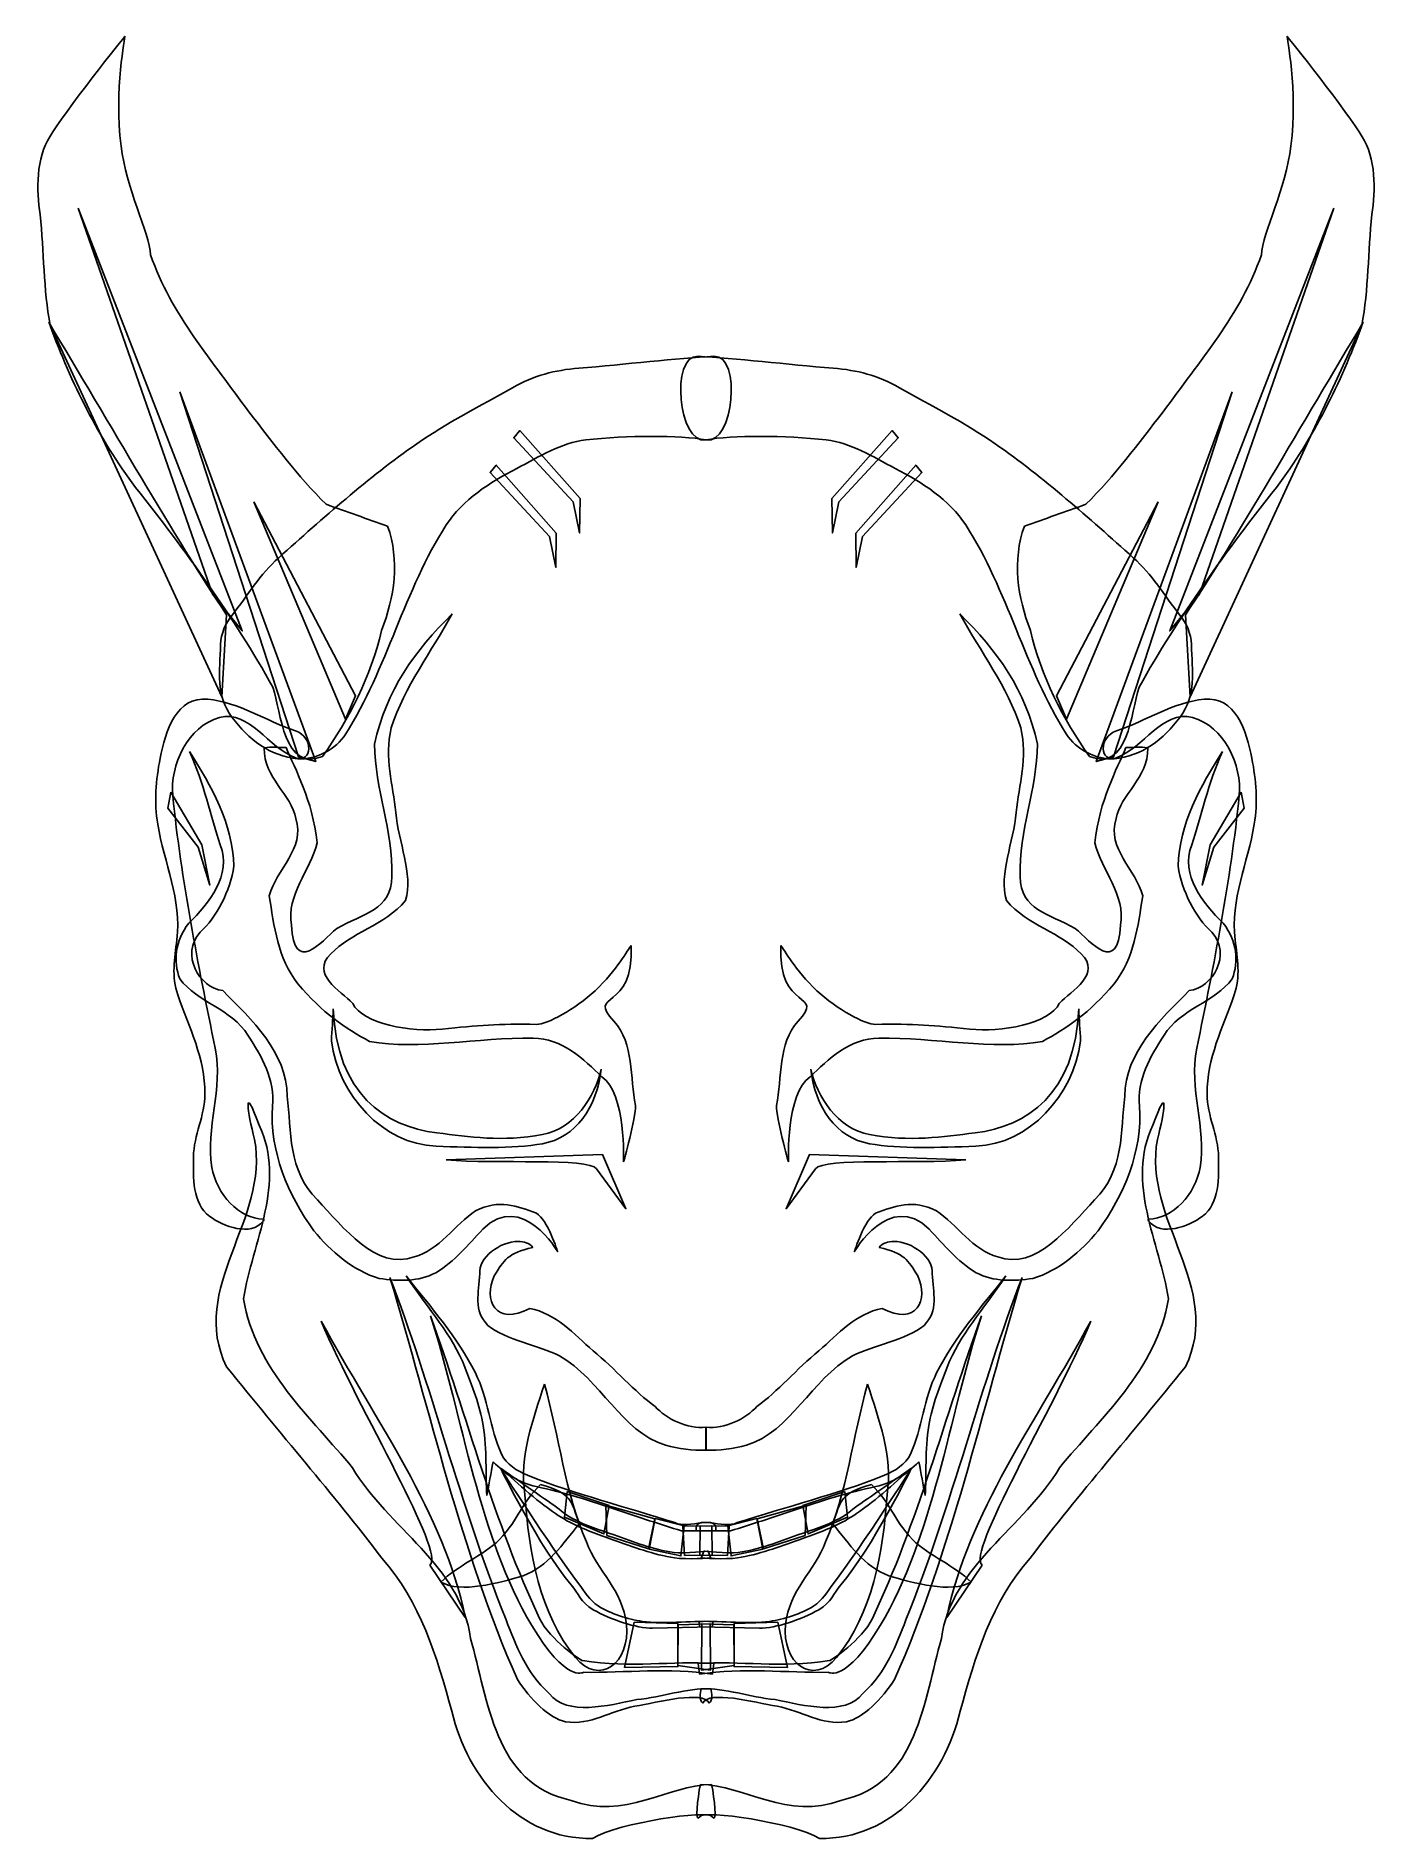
# Model space of a CAD drawing. Extents: x 2.9 to 12, y 1.4 to 13.7.
import ezdxf

# ---------------------------------------------------------------- set-up
doc = ezdxf.new("R2010")
doc.units = 0
doc.layers.add('Layer_1', color=7, linetype='CONTINUOUS')

msp = doc.modelspace()

# ---------------------------------------------------------------- linework, layer by layer
at = {"layer": 'Layer_1', "color": 7}
for points in [[(3.483364, 13.661261)], [(11.369059, 13.661261)], [(3.164972, 12.494705), (4.07709, 9.875004), (4.278608, 9.625762)], [(11.68745, 12.494705), (10.775333, 9.875004), (10.573815, 9.625762)], [(2.964833, 11.720216)], [(11.887589, 11.720216)], [(7.372455, 11.489155)], [(7.479968, 11.489155)], [(3.854539, 11.248614), (4.660578, 8.772112), (4.777247, 8.740294)], [(10.997883, 11.248614), (10.191844, 8.772112), (10.075176, 8.740294)], [(6.571231, 10.524599), (6.568012, 10.291387), (6.524096, 10.50226), (6.121884, 10.935814), (6.163518, 10.985321)], [(8.281191, 10.524599), (8.28441, 10.291387), (8.328327, 10.50226), (8.730539, 10.935814), (8.688905, 10.985321)], [(6.410273, 10.289991), (6.407054, 10.05678), (6.363137, 10.267653), (5.960925, 10.701207), (6.00256, 10.750714)], [(8.44215, 10.289991), (8.445369, 10.05678), (8.489286, 10.267653), (8.891497, 10.701207), (8.849863, 10.750714)], [(4.358202, 10.500841), (5.047591, 9.185674), (4.978652, 9.026581)], [(10.49422, 10.500841), (9.804831, 9.185674), (9.87377, 9.026581)], [(4.575633, 8.835378)], [(10.276789, 8.835378)], [(3.921061, 8.809285)], [(10.931362, 8.809285)], [(3.794551, 8.53311), (4.003512, 8.175972), (4.058382, 7.902569), (3.979804, 8.159176), (3.773551, 8.422868)], [(11.057872, 8.53311), (10.848911, 8.175972), (10.794041, 7.902569), (10.872619, 8.159176), (11.078872, 8.422868)], [(4.89624, 7.061872)], [(9.956182, 7.061872)], [(5.663058, 6.037958)], [(9.189365, 6.037958)], [(4.422971, 5.636499)], [(10.429452, 5.636499)], [(6.150708, 5.484992)], [(8.701714, 5.484992)], [(6.329503, 4.517466)], [(8.52292, 4.517466)], [(6.039075, 4.041715)], [(8.813348, 4.041715)], [(6.030738, 3.947296)], [(8.821685, 3.947296)], [(6.303957, 3.835026)], [(8.548465, 3.835026)], [(6.483922, 3.788105), (6.768907, 3.692486), (6.733284, 3.501243), (6.465172, 3.613735)], [(6.746444, 3.696638), (6.753944, 3.490397), (7.037059, 3.400403), (7.078306, 3.602896)], [(8.105978, 3.696638), (8.098479, 3.490397), (7.815364, 3.400403), (7.774117, 3.602896)], [(8.368501, 3.788105), (8.083515, 3.692486), (8.119139, 3.501243), (8.38725, 3.613735)], [(7.08024, 3.604577), (7.040867, 3.396459), (7.25648, 3.351462), (7.277104, 3.555825)], [(7.269708, 3.554092), (7.280957, 3.355353), (7.468447, 3.357229), (7.464699, 3.555969)], [(7.582715, 3.554092), (7.571466, 3.355353), (7.383976, 3.357229), (7.387724, 3.555969)], [(7.772183, 3.604577), (7.811556, 3.396459), (7.595943, 3.351462), (7.575319, 3.555825)], [(6.937694, 2.903131), (7.235805, 2.891882), (7.235805, 2.601272), (6.873946, 2.595647)], [(7.237635, 2.884719), (7.455124, 2.890343), (7.457001, 2.577235), (7.235764, 2.607233)], [(7.614788, 2.884719), (7.397298, 2.890343), (7.395421, 2.577235), (7.616659, 2.607233)], [(7.914729, 2.903131), (7.616617, 2.891882), (7.616617, 2.601272), (7.978477, 2.595647)], [(7.392094, 2.450504)], [(7.460329, 2.450504)], [(7.387946, 1.80081)], [(7.464477, 1.80081)]]:
    msp.add_lwpolyline(points, close=True, dxfattribs=at)
for points in [[(2.964814, 11.720204), (4.14076, 9.179319), (4.172259, 9.735796)], [(11.887609, 11.720204), (10.711663, 9.179319), (10.680164, 9.735796)], [(5.663094, 6.037958), (6.723696, 6.07508), (6.88279, 5.706515), (6.683926, 5.976972)], [(9.189329, 6.037958), (8.128726, 6.07508), (7.969633, 5.706515), (8.168497, 5.976972)], [(7.425837, 4.068802), (7.425837, 4.224712)], [(7.426586, 4.068802), (7.426586, 4.224712)], [(7.259039, 3.522019), (7.492102, 3.522019)], [(7.593384, 3.522019), (7.360321, 3.522019)], [(7.39336, 3.336671), (7.410472, 3.384224)], [(7.459062, 3.336671), (7.441951, 3.384224)], [(5.551314, 3.288599), (5.792573, 2.93461)], [(9.301109, 3.288599), (9.05985, 2.93461)], [(7.063687, 2.86203), (7.468666, 2.86953), (7.475295, 2.906667)], [(7.788736, 2.86203), (7.383756, 2.86953), (7.377128, 2.906667)], [(7.382408, 2.548962), (7.37246, 2.622196)], [(7.470015, 2.548962), (7.479963, 2.622196)]]:
    msp.add_lwpolyline(points, dxfattribs=at)
for points in [[(2.97312, 12.978168), (3.059426, 13.132005), (3.483364, 13.661261), (3.483364, 13.661261)], [(3.483325, 13.661208), (3.483325, 13.661208), (3.409564, 13.296355), (3.455658, 12.915276)], [(11.879303, 12.978168), (11.792997, 13.132005), (11.369059, 13.661261), (11.369059, 13.661261)], [(11.369097, 13.661208), (11.369097, 13.661208), (11.442859, 13.296355), (11.396765, 12.915276)], [(2.907424, 12.450587), (2.879076, 12.61192), (2.880979, 12.839851), (2.97312, 12.978168)], [(11.944999, 12.450587), (11.973346, 12.61192), (11.971443, 12.839851), (11.879303, 12.978168)], [(3.455658, 12.915276), (3.490323, 12.628687), (3.645767, 12.332909), (3.656642, 12.176233)], [(11.396765, 12.915276), (11.362099, 12.628687), (11.206656, 12.332909), (11.195781, 12.176233)], [(2.97533, 11.697052), (2.928881, 11.944667), (2.93286, 12.199765), (2.907424, 12.450587)], [(11.877093, 11.697052), (11.923541, 11.944667), (11.919563, 12.199765), (11.944999, 12.450587)], [(3.656642, 12.176233), (3.794549, 11.775904), (4.080669, 11.452812), (4.322451, 11.11278)], [(11.195781, 12.176233), (11.057873, 11.775904), (10.771753, 11.452812), (10.529971, 11.11278)], [(4.172259, 9.735796), (3.828978, 10.243349), (3.370258, 11.051021), (2.964833, 11.720216)], [(3.553936, 10.599922), (3.304843, 10.932417), (3.11781, 11.308198), (2.97533, 11.697052)], [(10.680164, 9.735796), (11.023445, 10.243349), (11.482164, 11.051021), (11.887589, 11.720216)], [(11.298486, 10.599922), (11.54758, 10.932417), (11.734612, 11.308198), (11.877093, 11.697052)], [(6.563748, 11.408361), (6.399285, 11.395222), (6.259922, 11.35907), (6.113486, 11.276126)], [(7.479963, 11.489161), (7.231493, 11.476377), (6.872004, 11.432991), (6.563748, 11.408361)], [(7.424952, 10.922183), (7.238122, 10.888725), (7.182909, 11.498907), (7.372455, 11.489155)], [(7.37246, 11.489161), (7.620929, 11.476377), (7.980419, 11.432991), (8.288675, 11.408361)], [(7.427471, 10.922183), (7.614301, 10.888725), (7.669514, 11.498907), (7.479968, 11.489155)], [(8.288675, 11.408361), (8.453138, 11.395222), (8.5925, 11.35907), (8.738937, 11.276126)], [(6.113486, 11.276126), (5.897184, 11.153613), (5.66661, 11.037135), (5.463, 10.895533)], [(8.738937, 11.276126), (8.955239, 11.153613), (9.185813, 11.037135), (9.389422, 10.895533)], [(4.322451, 11.11278), (4.491392, 10.898937), (4.654483, 10.674474), (4.848797, 10.484923)], [(10.529971, 11.11278), (10.361031, 10.898937), (10.19794, 10.674474), (10.003626, 10.484923)], [(5.463, 10.895533), (5.129597, 10.663682), (4.828254, 10.392268), (4.525997, 10.122874)], [(6.141585, 10.728653), (6.290962, 10.805985), (6.444359, 10.903795), (6.611037, 10.922183)], [(6.611037, 10.922183), (6.885944, 10.952509), (7.248813, 10.954174), (7.427471, 10.922183)], [(8.241385, 10.922183), (7.966479, 10.952509), (7.60361, 10.954174), (7.424952, 10.922183)], [(8.710837, 10.728653), (8.561461, 10.805985), (8.408063, 10.903795), (8.241385, 10.922183)], [(9.389422, 10.895533), (9.722826, 10.663682), (10.024168, 10.392268), (10.326426, 10.122874)], [(5.663545, 10.344711), (5.774707, 10.515856), (5.960932, 10.635131), (6.141585, 10.728653)], [(9.188878, 10.344711), (9.077715, 10.515856), (8.891491, 10.635131), (8.710837, 10.728653)], [(4.486723, 9.243655), (4.221432, 9.720038), (3.8936, 10.172521), (3.553936, 10.599922)], [(10.3657, 9.243655), (10.63099, 9.720038), (10.958823, 10.172521), (11.298486, 10.599922)], [(4.848797, 10.484923), (4.987589, 10.435355), (5.126382, 10.385788), (5.265174, 10.336218)], [(10.003626, 10.484923), (9.864833, 10.435355), (9.726041, 10.385788), (9.587248, 10.336218)], [(4.981105, 8.927268), (5.26245, 9.369796), (5.37793, 9.904956), (5.663545, 10.344711)], [(5.265174, 10.336218), (5.348641, 10.105946), (5.311536, 9.851787), (5.223942, 9.62907)], [(9.871317, 8.927268), (9.589973, 9.369796), (9.474493, 9.904956), (9.188878, 10.344711)], [(9.587248, 10.336218), (9.503782, 10.105946), (9.540886, 9.851787), (9.628481, 9.62907)], [(4.525997, 10.122874), (4.401721, 10.012115), (4.313847, 9.866801), (4.212015, 9.735534)], [(10.326426, 10.122874), (10.450702, 10.012115), (10.538576, 9.866801), (10.640407, 9.735534)], [(4.212015, 9.735534), (4.162656, 9.671911), (4.135153, 9.611608), (4.13194, 9.534206)], [(5.176578, 8.857509), (5.257484, 9.224334), (5.449435, 9.4938), (5.704165, 9.742127)], [(5.704165, 9.742127), (5.561844, 9.48694), (5.382426, 9.249024), (5.289124, 8.96923)], [(9.675845, 8.857509), (9.594938, 9.224334), (9.402988, 9.4938), (9.148258, 9.742127)], [(9.148258, 9.742127), (9.290578, 9.48694), (9.469996, 9.249024), (9.563299, 8.96923)], [(10.640407, 9.735534), (10.689767, 9.671911), (10.717269, 9.611608), (10.720483, 9.534206)], [(5.223942, 9.62907), (5.152526, 9.319721), (5.003411, 9.029664), (4.8229, 8.773259)], [(9.628481, 9.62907), (9.699897, 9.319721), (9.849012, 9.029664), (10.029523, 8.773259)], [(4.13194, 9.534206), (4.124454, 9.353695), (4.099229, 9.185882), (4.207959, 9.041602)], [(10.720483, 9.534206), (10.727969, 9.353695), (10.753193, 9.185882), (10.644464, 9.041602)], [(4.044451, 9.163033), (3.834611, 9.18514), (3.755956, 8.947741), (3.720978, 8.762615)], [(4.8229, 8.773259), (4.557265, 8.670536), (4.544739, 9.070295), (4.486723, 9.243655)], [(10.029523, 8.773259), (10.295158, 8.670536), (10.307684, 9.070295), (10.3657, 9.243655)], [(10.807972, 9.163033), (11.017811, 9.18514), (11.096467, 8.947741), (11.131444, 8.762615)], [(4.64071, 8.948246), (4.435586, 9.017589), (4.258983, 9.140434), (4.044451, 9.163033)], [(4.12414, 9.038258), (4.327506, 9.093139), (4.457609, 8.828887), (4.640769, 8.766114)], [(10.728282, 9.038258), (10.524916, 9.093139), (10.394813, 8.828887), (10.211653, 8.766114)], [(10.211713, 8.948246), (10.416837, 9.017589), (10.59344, 9.140434), (10.807972, 9.163033)], [(3.806726, 8.509661), (3.785984, 8.715824), (3.912222, 8.981073), (4.12414, 9.038258)], [(4.207959, 9.041602), (4.321972, 8.890307), (4.466894, 8.775795), (4.655619, 8.759277)], [(4.640769, 8.766114), (4.754634, 8.72709), (4.764612, 8.906361), (4.64071, 8.948246)], [(5.289124, 8.96923), (5.243293, 8.762128), (5.301147, 8.585757), (5.320615, 8.393902)], [(9.563299, 8.96923), (9.60913, 8.762128), (9.551276, 8.585757), (9.531807, 8.393902)], [(10.211653, 8.766114), (10.097789, 8.72709), (10.087811, 8.906361), (10.211713, 8.948246)], [(10.644464, 9.041602), (10.530451, 8.890307), (10.385529, 8.775795), (10.196804, 8.759277)], [(11.045697, 8.509661), (11.066439, 8.715824), (10.940201, 8.981073), (10.728282, 9.038258)], [(4.642684, 8.353008), (4.613566, 8.518374), (4.422456, 8.629203), (4.42789, 8.830502)], [(4.42789, 8.830502), (4.475991, 8.845792), (4.526461, 8.832979), (4.575633, 8.835378)], [(4.575585, 8.835427), (4.63789, 8.684975), (4.754801, 8.483979), (4.787254, 8.189514)], [(4.655619, 8.759277), (4.777247, 8.748634), (4.915599, 8.824237), (4.981105, 8.927268)], [(5.293697, 7.9603), (5.30326, 8.271211), (5.178936, 8.555193), (5.176578, 8.857509)], [(9.558726, 7.9603), (9.549162, 8.271211), (9.673487, 8.555193), (9.675845, 8.857509)], [(10.196804, 8.759277), (10.075176, 8.748634), (9.936823, 8.824237), (9.871317, 8.927268)], [(10.276837, 8.835427), (10.214533, 8.684975), (10.097621, 8.483979), (10.065168, 8.189514)], [(10.209739, 8.353008), (10.238857, 8.518374), (10.429967, 8.629203), (10.424532, 8.830502)], [(10.424532, 8.830502), (10.376431, 8.845792), (10.325962, 8.832979), (10.276789, 8.835378)], [(3.720978, 8.762615), (3.692612, 8.612478), (3.680205, 8.465294), (3.704882, 8.314605)], [(3.921061, 8.809293), (4.06562, 8.576533), (4.216571, 8.316374), (4.22134, 8.031348)], [(4.129796, 8.174896), (4.066078, 8.367897), (4.017143, 8.589592), (3.921061, 8.809285)], [(10.931362, 8.809293), (10.786802, 8.576533), (10.635852, 8.316374), (10.631082, 8.031348)], [(10.722627, 8.174896), (10.786345, 8.367897), (10.83528, 8.589592), (10.931362, 8.809285)], [(11.131444, 8.762615), (11.159811, 8.612478), (11.172218, 8.465294), (11.14754, 8.314605)], [(4.094966, 6.795781), (3.978369, 7.364534), (3.864861, 7.931815), (3.806726, 8.509661)], [(10.757457, 6.795781), (10.874054, 7.364534), (10.987562, 7.931815), (11.045697, 8.509661)], [(4.462357, 7.829656), (4.506575, 8.00949), (4.70933, 8.147777), (4.642684, 8.353008)], [(5.320615, 8.393902), (5.337398, 8.195733), (5.439855, 7.980756), (5.387517, 7.797584)], [(9.531807, 8.393902), (9.515025, 8.195733), (9.412568, 7.980756), (9.464906, 7.797584)], [(10.390066, 7.829656), (10.345848, 8.00949), (10.143093, 8.147777), (10.209739, 8.353008)], [(3.704882, 8.314605), (3.748315, 8.049397), (3.86969, 7.807075), (3.83451, 7.530244)], [(11.14754, 8.314605), (11.104108, 8.049397), (10.982733, 7.807075), (11.017912, 7.530244)], [(3.915116, 7.643341), (4.05272, 7.778617), (4.208357, 7.969439), (4.129796, 8.174896)], [(4.787254, 8.189514), (4.740354, 8.000546), (4.576666, 7.836107), (4.612386, 7.630377)], [(10.065168, 8.189514), (10.112069, 8.000546), (10.275756, 7.836107), (10.240037, 7.630377)], [(10.937307, 7.643341), (10.799703, 7.778617), (10.644066, 7.969439), (10.722627, 8.174896)], [(4.22134, 8.031348), (4.196562, 7.863606), (4.106418, 7.681694), (3.993112, 7.583289)], [(4.919472, 7.607552), (5.101676, 7.710405), (5.288821, 7.731371), (5.293697, 7.9603)], [(9.932951, 7.607552), (9.750747, 7.710405), (9.563602, 7.731371), (9.558726, 7.9603)], [(10.631082, 8.031348), (10.655861, 7.863606), (10.746004, 7.681694), (10.859311, 7.583289)], [(4.656784, 7.231437), (4.520331, 7.406353), (4.492725, 7.623879), (4.462357, 7.829656)], [(5.387517, 7.797584), (5.242292, 7.626119), (5.015026, 7.580088), (4.880765, 7.434988)], [(9.464906, 7.797584), (9.610131, 7.626119), (9.837397, 7.580088), (9.971657, 7.434988)], [(10.195639, 7.231437), (10.332091, 7.406353), (10.359698, 7.623879), (10.390066, 7.829656)], [(3.854557, 7.26614), (3.809648, 7.385837), (3.821084, 7.520306), (3.915116, 7.643341)], [(4.612386, 7.630377), (4.631745, 7.290309), (4.813269, 7.514974), (4.919472, 7.607552)], [(10.240037, 7.630377), (10.220677, 7.290309), (10.039154, 7.514974), (9.932951, 7.607552)], [(10.997866, 7.26614), (11.042775, 7.385837), (11.031339, 7.520306), (10.937307, 7.643341)], [(3.83451, 7.530244), (3.818521, 7.40443), (3.797551, 7.280789), (3.841062, 7.156744)], [(3.993112, 7.583289), (3.854925, 7.430189), (3.988135, 7.205922), (4.145993, 7.186459)], [(6.917684, 7.49142), (6.94319, 7.046206), (6.609221, 7.176197), (6.801509, 6.979608)], [(6.673574, 7.18567), (6.824655, 7.325917), (6.894034, 7.467092), (6.917684, 7.49142)], [(7.934738, 7.49142), (7.909233, 7.046206), (8.243202, 7.176197), (8.050913, 6.979608)], [(8.178848, 7.18567), (8.027767, 7.325917), (7.958389, 7.467092), (7.934738, 7.49142)], [(10.859311, 7.583289), (10.997497, 7.430189), (10.864288, 7.205922), (10.70643, 7.186459)], [(11.017912, 7.530244), (11.033901, 7.40443), (11.054872, 7.280789), (11.011361, 7.156744)], [(4.880765, 7.434988), (4.737055, 7.300834), (4.945166, 7.185568), (5.028728, 7.099327)], [(9.971657, 7.434988), (10.115368, 7.300834), (9.907256, 7.185568), (9.823694, 7.099327)], [(4.317606, 6.884396), (4.204264, 7.063244), (3.9741, 7.105651), (3.854557, 7.26614)], [(5.143062, 6.841431), (4.978297, 6.931128), (4.822963, 7.034771), (4.656784, 7.231437)], [(9.709361, 6.841431), (9.874126, 6.931128), (10.02946, 7.034771), (10.195639, 7.231437)], [(10.534816, 6.884396), (10.648158, 7.063244), (10.878323, 7.105651), (10.997866, 7.26614)], [(3.841062, 7.156744), (3.917805, 6.937947), (4.026496, 6.725049), (4.02551, 6.485589)], [(4.145993, 7.186459), (4.345534, 6.98842), (4.579695, 6.767759), (4.584263, 6.469986)], [(5.028728, 7.099327), (5.0919, 6.962192), (5.430768, 6.900802), (5.634549, 6.924815)], [(6.275888, 6.957388), (6.346229, 6.956099), (6.538138, 7.059944), (6.673574, 7.18567)], [(8.576534, 6.957388), (8.506194, 6.956099), (8.314285, 7.059944), (8.178848, 7.18567)], [(9.823694, 7.099327), (9.760523, 6.962192), (9.421655, 6.900802), (9.217873, 6.924815)], [(10.70643, 7.186459), (10.506889, 6.98842), (10.272727, 6.767759), (10.26816, 6.469986)], [(11.011361, 7.156744), (10.934618, 6.937947), (10.825926, 6.725049), (10.826912, 6.485589)], [(4.883889, 6.844436), (4.886775, 6.91698), (4.893445, 6.989322), (4.89624, 7.061872)], [(4.896314, 7.061915), (4.921116, 6.48348), (5.244632, 6.265795), (5.600373, 6.221071)], [(6.801509, 6.979608), (6.93868, 6.826163), (6.909423, 6.596295), (6.946604, 6.406269)], [(8.050913, 6.979608), (7.913742, 6.826163), (7.943, 6.596295), (7.905819, 6.406269)], [(9.956109, 7.061915), (9.931307, 6.48348), (9.607791, 6.265795), (9.252049, 6.221071)], [(9.968534, 6.844436), (9.965647, 6.91698), (9.958978, 6.989322), (9.956182, 7.061872)], [(4.483774, 6.402649), (4.502947, 6.580648), (4.411437, 6.736332), (4.317606, 6.884396)], [(6.253259, 6.864282), (5.874324, 6.868249), (5.478046, 6.781177), (5.143062, 6.841431)], [(5.634549, 6.924815), (5.874027, 6.950677), (6.022376, 6.96204), (6.275888, 6.957388)], [(6.719729, 6.600316), (6.598001, 6.721706), (6.445797, 6.862262), (6.253259, 6.864282)], [(8.132693, 6.600316), (8.254422, 6.721706), (8.406625, 6.862262), (8.599164, 6.864282)], [(9.217873, 6.924815), (8.978396, 6.950677), (8.830047, 6.96204), (8.576534, 6.957388)], [(8.599164, 6.864282), (8.978099, 6.868249), (9.374377, 6.781177), (9.709361, 6.841431)], [(10.368649, 6.402649), (10.349475, 6.580648), (10.440985, 6.736332), (10.534816, 6.884396)], [(4.072682, 5.987129), (4.026839, 6.256107), (4.151689, 6.519081), (4.094966, 6.795781)], [(5.595432, 6.130933), (5.230312, 6.1446), (4.933424, 6.476382), (4.883889, 6.844436)], [(9.256991, 6.130933), (9.622111, 6.1446), (9.918999, 6.476382), (9.968534, 6.844436)], [(10.77974, 5.987129), (10.825584, 6.256107), (10.700734, 6.519081), (10.757457, 6.795781)], [(6.31542, 6.209189), (6.533534, 6.249554), (6.671412, 6.465843), (6.714312, 6.652733)], [(6.714312, 6.652733), (6.687574, 6.396649), (6.542045, 6.187569), (6.316834, 6.147567)], [(8.537002, 6.209189), (8.318889, 6.249554), (8.181011, 6.465843), (8.138111, 6.652733)], [(8.138111, 6.652733), (8.164849, 6.396649), (8.310378, 6.187569), (8.535589, 6.147567)], [(4.02551, 6.485589), (4.024893, 6.335696), (3.949468, 6.207862), (3.947609, 6.058354)], [(4.36198, 6.177262), (4.314497, 6.358236), (4.281922, 6.577555), (4.393415, 6.274021)], [(6.86651, 6.024643), (6.86651, 6.024643), (6.884072, 6.494131), (6.719729, 6.600316)], [(7.985912, 6.024643), (7.985912, 6.024643), (7.968351, 6.494131), (8.132693, 6.600316)], [(10.490443, 6.177262), (10.537926, 6.358236), (10.5705, 6.577555), (10.459008, 6.274021)], [(10.826912, 6.485589), (10.82753, 6.335696), (10.902955, 6.207862), (10.904814, 6.058354)], [(4.763734, 5.557113), (4.591325, 5.798729), (4.4608, 6.100321), (4.483774, 6.402649)], [(4.584263, 6.469986), (4.612625, 6.234488), (4.586532, 5.965171), (4.78865, 5.766224)], [(6.946604, 6.406269), (6.952032, 6.324091), (6.86651, 6.024643), (6.86651, 6.024643)], [(7.905819, 6.406269), (7.900391, 6.324091), (7.985912, 6.024643), (7.985912, 6.024643)], [(10.26816, 6.469986), (10.239797, 6.234488), (10.265891, 5.965171), (10.063772, 5.766224)], [(10.088688, 5.557113), (10.261098, 5.798729), (10.391623, 6.100321), (10.368649, 6.402649)], [(4.393415, 6.274021), (4.57961, 5.884882), (4.346781, 5.477722), (4.287539, 5.09558)], [(10.459008, 6.274021), (10.272813, 5.884882), (10.505642, 5.477722), (10.564884, 5.09558)], [(4.172512, 4.634021), (3.908612, 5.168231), (4.46614, 5.635289), (4.36198, 6.177262)], [(6.316834, 6.147567), (6.108806, 6.110616), (5.844513, 6.121609), (5.595432, 6.130933)], [(5.600373, 6.221071), (5.817376, 6.193798), (6.045349, 6.159206), (6.31542, 6.209189)], [(8.535589, 6.147567), (8.743617, 6.110616), (9.007909, 6.121609), (9.256991, 6.130933)], [(9.252049, 6.221071), (9.035047, 6.193798), (8.807074, 6.159206), (8.537002, 6.209189)], [(10.67991, 4.634021), (10.943811, 5.168231), (10.386283, 5.635289), (10.490443, 6.177262)], [(3.947609, 6.058354), (3.945875, 5.918992), (3.938122, 5.743517), (4.057655, 5.65461)], [(6.683926, 5.976972), (6.627519, 6.053686), (6.000714, 6.008791), (5.663058, 6.037958)], [(8.168497, 5.976972), (8.224903, 6.053686), (8.851709, 6.008791), (9.189365, 6.037958)], [(10.904814, 6.058354), (10.906548, 5.918992), (10.914301, 5.743517), (10.794768, 5.65461)], [(4.422942, 5.636453), (4.257648, 5.636453), (4.103324, 5.807342), (4.072682, 5.987129)], [(10.429481, 5.636453), (10.594775, 5.636453), (10.749099, 5.807342), (10.77974, 5.987129)], [(4.78865, 5.766224), (4.963881, 5.583094), (5.187613, 5.281656), (5.445135, 5.38091)], [(5.862231, 5.692545), (6.022565, 5.771932), (6.141615, 5.727104), (6.275496, 5.675531)], [(6.42018, 5.413466), (6.42018, 5.413466), (6.182466, 5.830437), (5.911124, 5.568586)], [(8.432243, 5.413466), (8.432243, 5.413466), (8.669956, 5.830437), (8.941299, 5.568586)], [(8.990192, 5.692545), (8.829857, 5.771932), (8.710808, 5.727104), (8.576927, 5.675531)], [(10.063772, 5.766224), (9.888542, 5.583094), (9.66481, 5.281656), (9.407288, 5.38091)], [(4.057655, 5.65461), (4.148005, 5.587406), (4.339456, 5.516934), (4.419175, 5.620728)], [(4.419175, 5.620728), (4.422466, 5.62501), (4.428365, 5.636499), (4.422971, 5.636499)], [(5.445135, 5.38091), (5.614396, 5.42339), (5.721567, 5.599849), (5.862231, 5.692545)], [(6.275496, 5.675531), (6.349798, 5.634935), (6.42018, 5.413466), (6.42018, 5.413466)], [(8.576927, 5.675531), (8.502625, 5.634935), (8.432243, 5.413466), (8.432243, 5.413466)], [(9.407288, 5.38091), (9.238026, 5.42339), (9.130855, 5.599849), (8.990192, 5.692545)], [(10.433247, 5.620728), (10.429957, 5.62501), (10.424057, 5.636499), (10.429452, 5.636499)], [(10.794768, 5.65461), (10.704418, 5.587406), (10.512966, 5.516934), (10.433247, 5.620728)], [(5.208668, 5.233569), (5.029666, 5.286253), (4.88206, 5.418059), (4.763734, 5.557113)], [(5.911124, 5.568586), (5.810296, 5.460191), (5.720261, 5.350075), (5.592961, 5.272844)], [(8.941299, 5.568586), (9.042126, 5.460191), (9.132162, 5.350075), (9.259462, 5.272844)], [(9.643754, 5.233569), (9.822757, 5.286253), (9.970363, 5.418059), (10.088688, 5.557113)], [(6.15072, 5.484998), (6.030898, 5.485117), (5.877988, 5.374228), (5.890871, 5.265982)], [(5.989233, 5.251127), (6.055476, 5.359688), (6.077362, 5.402078), (6.250936, 5.444159)], [(6.250936, 5.444159), (6.225908, 5.47356), (6.190651, 5.484962), (6.150708, 5.484992)], [(8.601487, 5.444159), (8.626515, 5.47356), (8.661772, 5.484962), (8.701714, 5.484992)], [(8.863189, 5.251127), (8.796947, 5.359688), (8.77506, 5.402078), (8.601487, 5.444159)], [(8.701702, 5.484998), (8.821524, 5.485117), (8.974435, 5.374228), (8.961552, 5.265982)], [(5.592961, 5.272844), (5.476233, 5.209975), (5.335701, 5.214141), (5.208668, 5.233569)], [(5.890871, 5.265982), (5.883663, 5.135285), (5.845729, 5.014691), (5.946553, 4.915188)], [(8.961552, 5.265982), (8.96876, 5.135285), (9.006694, 5.014691), (8.90587, 4.915188)], [(9.259462, 5.272844), (9.376189, 5.209975), (9.516722, 5.214141), (9.643754, 5.233569)], [(6.06878, 2.917448), (5.754157, 3.700145), (5.558578, 4.526556), (5.280797, 5.23994)], [(5.280797, 5.23994), (5.560205, 4.316598), (5.757032, 3.394562), (6.145874, 2.512914)], [(5.861001, 4.593235), (5.740069, 4.833758), (5.559641, 5.036625), (5.392084, 5.250789)], [(5.392084, 5.250789), (5.546164, 5.012149), (5.701955, 4.85909), (5.789704, 4.631188)], [(6.230522, 5.030252), (5.999835, 4.90736), (5.910661, 5.089133), (5.989233, 5.251127)], [(8.6219, 5.030252), (8.852588, 4.90736), (8.941762, 5.089133), (8.863189, 5.251127)], [(9.571626, 5.23994), (9.292218, 4.316598), (9.095391, 3.394562), (8.706549, 2.512914)], [(8.783643, 2.917448), (9.098266, 3.700145), (9.293845, 4.526556), (9.571626, 5.23994)], [(8.991422, 4.593235), (9.112354, 4.833758), (9.292782, 5.036625), (9.460339, 5.250789)], [(9.460339, 5.250789), (9.306258, 5.012149), (9.150467, 4.85909), (9.062718, 4.631188)], [(4.287539, 5.09558), (4.366682, 4.614136), (4.753445, 4.283067), (5.027294, 3.948915)], [(6.659277, 4.742558), (6.531176, 4.856637), (6.406199, 4.99695), (6.230522, 5.030252)], [(8.193145, 4.742558), (8.321247, 4.856637), (8.446224, 4.99695), (8.6219, 5.030252)], [(10.564884, 5.09558), (10.485741, 4.614136), (10.098978, 4.283067), (9.825129, 3.948915)], [(5.792573, 2.93461), (5.648827, 3.640926), (5.186455, 4.263437), (4.814172, 4.943145)], [(4.814172, 4.943145), (5.074746, 4.331622), (5.662381, 3.371573), (5.551314, 3.288599)], [(6.296907, 2.927831), (5.991823, 3.56816), (5.803175, 4.296512), (5.556321, 4.980852)], [(5.556321, 4.980852), (5.779667, 4.279109), (5.884064, 3.48097), (6.243452, 2.879841)], [(5.946553, 4.915188), (6.066761, 4.814841), (6.293748, 4.778135), (6.430984, 4.709161)], [(8.90587, 4.915188), (8.785662, 4.814841), (8.558675, 4.778135), (8.421439, 4.709161)], [(8.555515, 2.927831), (8.8606, 3.56816), (9.049248, 4.296512), (9.296102, 4.980852)], [(9.296102, 4.980852), (9.072756, 4.279109), (8.968359, 3.48097), (8.60897, 2.879841)], [(9.05985, 2.93461), (9.203596, 3.640926), (9.665968, 4.263437), (10.038251, 4.943145)], [(10.038251, 4.943145), (9.777676, 4.331622), (9.190042, 3.371573), (9.301109, 3.288599)], [(6.430984, 4.709161), (6.716183, 4.545625), (6.848329, 4.196731), (7.151139, 4.102211)], [(7.080608, 4.365773), (6.941139, 4.464896), (6.810008, 4.62219), (6.659277, 4.742558)], [(8.421439, 4.709161), (8.13624, 4.545625), (8.004093, 4.196731), (7.701284, 4.102211)], [(7.771814, 4.365773), (7.911284, 4.464896), (8.042415, 4.62219), (8.193145, 4.742558)], [(5.226225, 3.336079), (4.887833, 3.781471), (4.539093, 4.177102), (4.172512, 4.634021)], [(5.789704, 4.631188), (5.837542, 4.50693), (5.891957, 4.373055), (5.913963, 4.235581)], [(6.039059, 4.041718), (5.95757, 4.218582), (5.947782, 4.420642), (5.861001, 4.593235)], [(8.813364, 4.041718), (8.894852, 4.218582), (8.904641, 4.420642), (8.991422, 4.593235)], [(9.062718, 4.631188), (9.014881, 4.50693), (8.960465, 4.373055), (8.93846, 4.235581)], [(9.626197, 3.336079), (9.96459, 3.781471), (10.313329, 4.177102), (10.67991, 4.634021)], [(6.197238, 3.765179), (6.158455, 4.037246), (6.252117, 4.272114), (6.329503, 4.517466)], [(6.329497, 4.517466), (6.430396, 4.163476), (6.46883, 3.780859), (6.614328, 3.447063)], [(8.522926, 4.517466), (8.422027, 4.163476), (8.383593, 3.780859), (8.238095, 3.447063)], [(8.655185, 3.765179), (8.693968, 4.037246), (8.600306, 4.272114), (8.52292, 4.517466)], [(7.425837, 4.224712), (7.300694, 4.210603), (7.155902, 4.280163), (7.080608, 4.365773)], [(7.426586, 4.224712), (7.551729, 4.210603), (7.69652, 4.280163), (7.771814, 4.365773)], [(5.913963, 4.235581), (5.940389, 4.070501), (5.93003, 3.901886), (5.938302, 3.760653)], [(8.93846, 4.235581), (8.912033, 4.070501), (8.922392, 3.901886), (8.914121, 3.760653)], [(6.214074, 3.898533), (6.143983, 3.926249), (6.070613, 3.973263), (6.039075, 4.041715)], [(7.151139, 4.102211), (7.242, 4.077417), (7.335617, 4.064578), (7.425837, 4.068802)], [(7.701284, 4.102211), (7.610423, 4.077417), (7.516805, 4.064578), (7.426586, 4.068802)], [(8.638348, 3.898533), (8.70844, 3.926249), (8.781809, 3.973263), (8.813348, 4.041715)], [(5.027294, 3.948915), (5.268185, 3.540948), (5.759328, 3.289401), (5.828819, 2.790193)], [(5.938302, 3.760653), (5.952443, 3.836666), (5.966585, 3.912672), (5.980726, 3.988685)], [(5.980726, 3.988685), (6.066391, 3.91354), (6.155761, 3.846579), (6.273623, 3.821948)], [(6.561206, 3.163886), (6.361392, 3.426349), (6.030738, 3.947296), (6.030738, 3.947296)], [(6.030744, 3.947281), (6.030744, 3.947281), (6.299295, 3.400736), (6.51059, 3.156388)], [(6.376032, 3.707707), (6.266016, 3.783072), (6.031332, 3.947006), (6.031332, 3.947006)], [(6.031332, 3.947006), (6.031332, 3.947006), (6.241095, 3.756748), (6.347238, 3.679779)], [(8.291217, 3.163886), (8.491031, 3.426349), (8.821685, 3.947296), (8.821685, 3.947296)], [(8.821679, 3.947281), (8.821679, 3.947281), (8.553128, 3.400736), (8.341833, 3.156388)], [(8.47639, 3.707707), (8.586406, 3.783072), (8.821091, 3.947006), (8.821091, 3.947006)], [(8.821091, 3.947006), (8.821091, 3.947006), (8.611328, 3.756748), (8.505185, 3.679779)], [(8.871696, 3.988685), (8.786032, 3.91354), (8.696662, 3.846579), (8.5788, 3.821948)], [(8.914121, 3.760653), (8.899979, 3.836666), (8.885838, 3.912672), (8.871696, 3.988685)], [(9.825129, 3.948915), (9.584238, 3.540948), (9.093095, 3.289401), (9.023604, 2.790193)], [(6.022256, 3.460587), (6.16725, 3.614786), (6.163662, 3.701591), (6.303957, 3.835026)], [(7.214036, 3.577115), (6.880775, 3.684262), (6.539673, 3.769784), (6.214074, 3.898533)], [(6.273623, 3.821948), (6.462188, 3.782541), (6.645888, 3.723918), (6.828811, 3.662682)], [(6.303957, 3.835026), (6.518602, 3.773304), (6.509081, 3.729958), (6.565678, 3.569457)], [(7.638387, 3.577115), (7.971648, 3.684262), (8.312749, 3.769784), (8.638348, 3.898533)], [(8.5788, 3.821948), (8.390235, 3.782541), (8.206535, 3.723918), (8.023612, 3.662682)], [(8.548465, 3.835026), (8.333821, 3.773304), (8.343341, 3.729958), (8.286745, 3.569457)], [(8.830166, 3.460587), (8.685173, 3.614786), (8.68876, 3.701591), (8.548465, 3.835026)], [(6.539693, 2.662941), (6.298707, 2.957287), (6.222154, 3.374305), (6.197238, 3.765179)], [(6.347238, 3.679779), (6.3972, 3.643551), (6.448119, 3.607978), (6.502857, 3.579474)], [(6.519279, 3.605715), (6.467784, 3.633714), (6.424391, 3.674582), (6.376032, 3.707707)], [(8.31273, 2.662941), (8.553716, 2.957287), (8.630269, 3.374305), (8.655185, 3.765179)], [(8.333143, 3.605715), (8.384639, 3.633714), (8.428032, 3.674582), (8.47639, 3.707707)], [(8.505185, 3.679779), (8.455222, 3.643551), (8.404304, 3.607978), (8.349566, 3.579474)], [(6.565678, 3.569457), (6.453571, 3.432429), (6.353474, 3.278817), (6.184498, 3.216507)], [(6.502857, 3.579474), (6.595963, 3.530988), (6.695282, 3.494962), (6.794405, 3.460419)], [(6.801889, 3.493733), (6.70605, 3.526626), (6.608299, 3.557314), (6.519279, 3.605715)], [(6.828811, 3.662682), (6.97204, 3.614736), (7.114794, 3.565192), (7.259039, 3.522019)], [(7.492102, 3.522019), (7.514905, 3.639382), (7.304564, 3.530303), (7.214036, 3.577115)], [(7.360321, 3.522019), (7.337517, 3.639382), (7.547858, 3.530303), (7.638387, 3.577115)], [(8.023612, 3.662682), (7.880383, 3.614736), (7.737629, 3.565192), (7.593384, 3.522019)], [(8.050534, 3.493733), (8.146372, 3.526626), (8.244123, 3.557314), (8.333143, 3.605715)], [(8.349566, 3.579474), (8.25646, 3.530988), (8.15714, 3.494962), (8.058017, 3.460419)], [(8.286745, 3.569457), (8.398851, 3.432429), (8.498948, 3.278817), (8.667925, 3.216507)], [(5.627564, 3.174212), (5.732288, 3.28241), (5.915472, 3.354295), (6.022256, 3.460587)], [(6.614328, 3.447063), (6.68964, 3.24599), (6.861051, 3.12087), (6.886401, 2.886299)], [(6.794405, 3.460419), (6.931772, 3.412544), (7.069513, 3.359615), (7.213449, 3.338548)], [(7.20808, 3.375194), (7.068094, 3.392454), (6.935294, 3.447952), (6.801889, 3.493733)], [(8.058017, 3.460419), (7.92065, 3.412544), (7.782909, 3.359615), (7.638973, 3.338548)], [(7.644343, 3.375194), (7.784329, 3.392454), (7.917128, 3.447952), (8.050534, 3.493733)], [(8.238095, 3.447063), (8.162783, 3.24599), (7.991371, 3.12087), (7.966022, 2.886299)], [(9.224859, 3.174212), (9.120135, 3.28241), (8.936951, 3.354295), (8.830166, 3.460587)], [(5.700726, 2.298403), (5.599292, 2.66907), (5.487887, 3.042553), (5.226225, 3.336079)], [(7.441951, 3.384224), (7.441951, 3.384224), (7.285512, 3.365647), (7.20808, 3.375194)], [(7.213449, 3.338548), (7.294463, 3.326691), (7.459062, 3.336671), (7.459062, 3.336671)], [(7.638973, 3.338548), (7.55796, 3.326691), (7.39336, 3.336671), (7.39336, 3.336671)], [(7.410472, 3.384224), (7.410472, 3.384224), (7.56691, 3.365647), (7.644343, 3.375194)], [(9.151697, 2.298403), (9.25313, 2.66907), (9.364536, 3.042553), (9.626197, 3.336079)], [(6.184498, 3.216507), (6.019269, 3.167636), (5.761878, 3.096441), (5.627564, 3.174212)], [(8.667925, 3.216507), (8.833154, 3.167636), (9.090545, 3.096441), (9.224859, 3.174212)], [(6.51059, 3.156388), (6.562813, 3.09599), (6.572645, 3.036548), (6.661457, 2.986152)], [(6.694326, 3.012021), (6.637687, 3.048403), (6.601986, 3.110324), (6.561206, 3.163886)], [(8.158097, 3.012021), (8.214736, 3.048403), (8.250437, 3.110324), (8.291217, 3.163886)], [(8.341833, 3.156388), (8.28961, 3.09599), (8.279778, 3.036548), (8.190966, 2.986152)], [(6.661457, 2.986152), (6.779925, 2.91893), (6.952287, 2.859963), (7.063687, 2.86203)], [(6.995318, 2.906667), (6.894336, 2.923767), (6.780501, 2.956668), (6.694326, 3.012021)], [(8.190966, 2.986152), (8.072498, 2.91893), (7.900136, 2.859963), (7.788736, 2.86203)], [(7.857105, 2.906667), (7.958087, 2.923767), (8.071922, 2.956668), (8.158097, 3.012021)], [(6.363233, 2.416968), (6.198194, 2.566689), (6.139311, 2.741991), (6.06878, 2.917448)], [(6.243452, 2.879841), (6.477644, 2.488112), (6.59035, 2.561808), (6.594484, 2.561761)], [(6.587505, 2.640945), (6.575403, 2.642798), (6.366517, 2.781727), (6.296907, 2.927831)], [(6.886401, 2.886299), (6.914607, 2.625273), (6.700634, 2.466364), (6.539693, 2.662941)], [(7.475295, 2.906667), (7.311836, 2.913228), (7.135976, 2.886152), (6.995318, 2.906667)], [(7.377128, 2.906667), (7.540587, 2.913228), (7.716447, 2.886152), (7.857105, 2.906667)], [(7.966022, 2.886299), (7.937815, 2.625273), (8.151789, 2.466364), (8.31273, 2.662941)], [(8.60897, 2.879841), (8.374779, 2.488112), (8.262072, 2.561808), (8.257938, 2.561761)], [(8.264917, 2.640945), (8.277019, 2.642798), (8.485905, 2.781727), (8.555515, 2.927831)], [(8.48919, 2.416968), (8.654229, 2.566689), (8.713112, 2.741991), (8.783643, 2.917448)], [(5.828819, 2.790193), (5.947281, 2.379666), (5.985887, 1.802704), (6.510487, 1.693419)], [(9.023604, 2.790193), (8.905142, 2.379666), (8.866536, 1.802704), (8.341936, 1.693419)], [(7.479963, 2.622196), (7.194217, 2.64019), (6.921313, 2.589863), (6.587505, 2.640945)], [(6.594484, 2.561761), (6.878692, 2.558785), (7.17833, 2.594094), (7.470015, 2.548962)], [(7.37246, 2.622196), (7.658205, 2.64019), (7.93111, 2.589863), (8.264917, 2.640945)], [(8.257938, 2.561761), (7.973731, 2.558785), (7.674093, 2.594094), (7.382408, 2.548962)], [(6.145874, 2.512914), (6.232132, 2.383345), (6.359022, 2.249744), (6.473451, 2.22604)], [(7.460363, 2.450547), (7.289961, 2.454699), (7.132406, 2.394096), (6.956391, 2.376678)], [(7.403879, 2.352521), (7.376919, 2.377165), (7.388574, 2.418953), (7.392094, 2.450504)], [(7.39206, 2.450547), (7.562462, 2.454699), (7.720017, 2.394096), (7.896032, 2.376678)], [(7.448544, 2.352521), (7.475503, 2.377165), (7.463848, 2.418953), (7.460329, 2.450504)], [(8.706549, 2.512914), (8.620291, 2.383345), (8.493401, 2.249744), (8.378972, 2.22604)], [(6.956391, 2.376678), (6.763473, 2.337289), (6.482081, 2.262487), (6.363233, 2.416968)], [(6.473451, 2.22604), (6.642534, 2.200996), (6.779396, 2.301708), (6.942825, 2.331156)], [(6.942825, 2.331156), (7.103998, 2.3602), (7.407075, 2.439752), (7.448544, 2.352521)], [(7.909597, 2.331156), (7.748425, 2.3602), (7.445348, 2.439752), (7.403879, 2.352521)], [(7.896032, 2.376678), (8.08895, 2.337289), (8.370342, 2.262487), (8.48919, 2.416968)], [(8.378972, 2.22604), (8.209889, 2.200996), (8.073026, 2.301708), (7.909597, 2.331156)], [(6.655666, 1.435404), (6.162005, 1.424909), (5.808467, 1.840746), (5.700726, 2.298403)], [(8.196756, 1.435404), (8.690418, 1.424909), (9.043956, 1.840746), (9.151697, 2.298403)], [(6.510487, 1.693419), (6.870475, 1.554834), (7.165546, 1.798309), (7.464477, 1.80081)], [(7.387902, 1.800774), (7.36807, 1.708956), (7.350504, 1.530322), (7.383234, 1.582316)], [(8.341936, 1.693419), (7.981948, 1.554834), (7.686877, 1.798309), (7.387946, 1.80081)], [(7.464521, 1.800774), (7.484353, 1.708956), (7.501918, 1.530322), (7.469189, 1.582316)], [(7.469189, 1.582316), (7.4392, 1.62996), (6.83771, 1.542768), (6.655666, 1.435404)], [(7.383234, 1.582316), (7.413223, 1.62996), (8.014713, 1.542768), (8.196756, 1.435404)]]:
    msp.add_open_spline(points, degree=3, dxfattribs=at)

doc.saveas('drawing.dxf')
